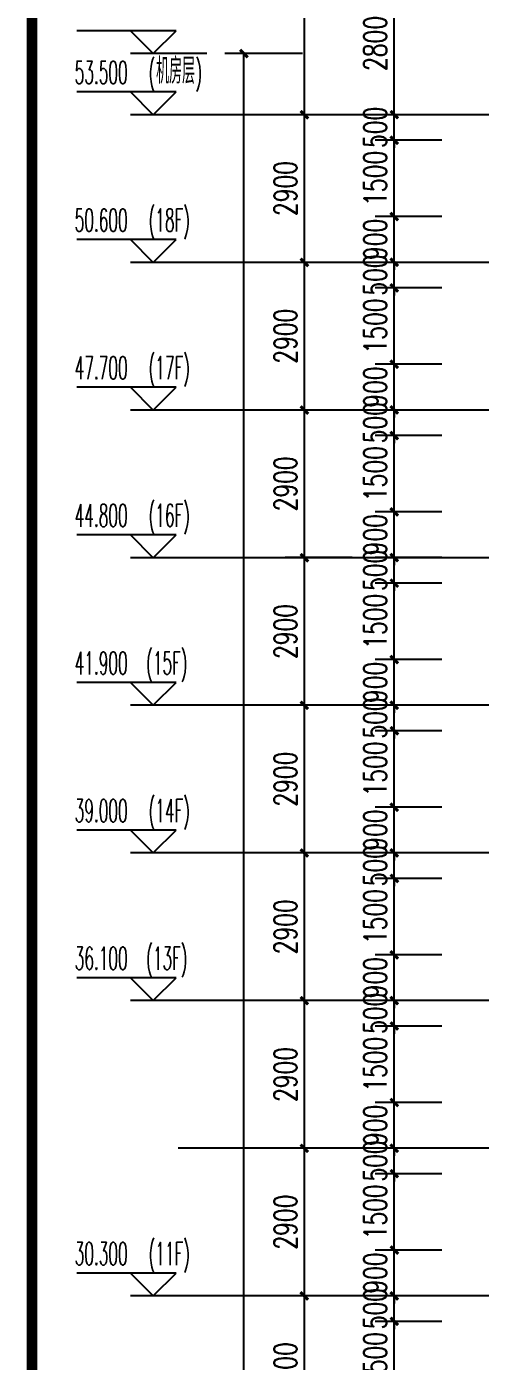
# Model space of a CAD drawing. Extents: x -59851 to 653804, y -249523 to 437614.
# Drawn here: x 531272 to 540178, y 393604 to 419817 of the extents above; entities that cross this region are included whole.
import ezdxf
from ezdxf.enums import TextEntityAlignment as Align

# ---------------------------------------------------------------- set-up
doc = ezdxf.new("R2010")
doc.units = 0
doc.header["$LTSCALE"] = 1000
doc.header["$MEASUREMENT"] = 0
for name, color, linetype in [('A-第三道尺寸线', 105, 'Continuous'), ('DIM_ELEV', 3, 'Continuous'), ('DOTE', 16, 'Continuous'), ('LABEL_FIXBOX_PM', 7, 'Continuous'), ('LABEL_TXT_PM', 1, 'Continuous'), ('PUB_DIM', 3, 'Continuous'), ('PUB_TEXT', 7, 'Continuous')]:
    doc.layers.add(name, color=color, linetype=linetype)
doc.styles.add('_TCH_DIM', font='SIMPLEX.shx', dxfattribs={"width": 0.7, "bigfont": 'GBCBIG.shx'})
doc.styles.add('_TCH_DIM_T3', font='SIMPLEX.shx', dxfattribs={"width": 0.705882, "bigfont": 'GBCBIG.shx'})
doc.styles.add('LABEL_TXT_PM', font='pm_njadri_romans1.shx', dxfattribs={"width": 0.7, "bigfont": 'pm_njadri_hztxt.shx'})
doc.dimstyles.new('_TCH_ARCH&&150', dxfattribs={"dimtxt": 446.25, "dimasz": 150, "dimexe": 375, "dimexo": 450, "dimgap": 150, "dimtad": 1, "dimdec": 0, "dimzin": 0, "dimdsep": 46, "dimtxsty": '_TCH_DIM_T3', "dimblk": 'ARCHTICK', "dimcen": 0.09, "dimclrt": 7, "dimazin": 2, "dimtfac": 1, "dimtdec": 0, "dimtix": 1, "dimtmove": 2, "dimatfit": 3, "dimfxl": 0, "dimtolj": 1, "dimtzin": 0, "dimarcsym": 0})

# ---------------------------------------------------------------- blocks, each defined once
blk = doc.blocks.new('PMSheet_A1_20150113_5-3892016032414355901')
at = {"layer": 'LABEL_FIXBOX_PM', "const_width": 1.4}
blk.add_lwpolyline([(831, 584), (25, 584), (25, 10), (831, 10)], close=True, dxfattribs=at)
at = {"layer": 'LABEL_TXT_PM', "style": 'LABEL_TXT_PM'}
for tag, height, width, p in [('修改图应说明理由', 4.5, 0.7, (788.35, 468.8)), ('出图章签名', 4.5, 0.7, (759.46, 338.09)), ('建设单位_U01', 4.5, 0.7, (800.9, 212.14)), ('建设单位', 4.5, 0.7, (800.9, 210.2)), ('建设单位_D01', 4.5, 0.7, (800.9, 207.4)), ('项目名称_U01', 4.5, 0.7, (800.9, 200.42)), ('项目名称', 4.5, 0.7, (800.9, 198.19)), ('项目名称_D01', 4.5, 0.7, (800.9, 195.3)), ('设计编号', 4.5, 0.6, (780.76, 187.9)), ('分项号', 4.5, 0.6, (820.26, 188)), ('项目经理', 4.5, 0.7, (780.26, 172)), ('项目经理签名', 4.5, 0.7, (810.18, 172.26)), ('审定', 4.5, 0.7, (780.26, 163.9)), ('审定签名', 4.5, 0.7, (810.18, 164.16)), ('审核', 4.5, 0.7, (780.26, 156)), ('审核签名', 4.5, 0.7, (810.18, 156.26)), ('项目负责', 4.5, 0.7, (780.26, 148)), ('项目负责签名', 4.5, 0.7, (810.18, 148.26)), ('专业负责签名', 4.5, 0.7, (810.18, 140.26)), ('专业负责', 4.5, 0.7, (780.26, 140)), ('校对', 4.5, 0.7, (780.26, 131.9)), ('校对签名', 4.5, 0.7, (810.18, 132.16)), ('设计', 4.5, 0.7, (780.26, 124)), ('设计签名', 4.5, 0.7, (810.18, 124.26)), ('绘制', 4.5, 0.7, (780.26, 115.9)), ('绘制签名', 4.5, 0.7, (810.18, 116.16)), ('方案_01', 4.5, 0.7, (780.26, 95.9)), ('方案_01签名', 4.5, 0.7, (810.18, 96.16)), ('方案_02', 4.5, 0.7, (780.26, 87.9)), ('方案_02签名', 4.5, 0.7, (810.18, 88.16)), ('方案_03', 4.5, 0.7, (780.29, 79.9)), ('方案_03签名', 4.5, 0.7, (810.2, 80.16)), ('方案_04', 4.5, 0.7, (780.26, 71.9)), ('方案_04签名', 4.5, 0.7, (810.18, 72.16)), ('图名_U02', 4.5, 0.7, (790.5, 60.2)), ('图名_U01', 4.5, 0.7, (790.5, 54.2)), ('图名', 4.5, 0.7, (790.5, 47.96)), ('图名_D01', 4.5, 0.7, (790.5, 42.4)), ('图名_D02', 4.5, 0.7, (790.5, 37)), ('图号', 3.5, 0.7, (760.97, 20.95)), ('图档号', 3.5, 0.7, (781.1, 20.95)), ('日期', 3.5, 0.7, (801.07, 20.95)), ('版本号', 3.5, 0.7, (820.27, 20.95))]:
    blk.add_attdef(tag, text='', height=height, dxfattribs=dict(at, width=width)).set_placement(p, align=Align.CENTER)
blk = doc.blocks.new('_ArchTick')
at = {"color": 0, "linetype": 'ByBlock', "const_width": 0.4}
blk.add_lwpolyline([(-0.5, -0.5), (0.5, 0.5)], dxfattribs=at)
blk = doc.blocks.new('*D4992')
at = {"layer": 'Defpoints', "color": 0, "transparency": 16777216}
for p in [(535535, 419288), (537134, 419288), (537134, 364438)]:
    blk.add_point(p, dxfattribs=at)
at = {"layer": 'PUB_DIM', "color": 0, "lineweight": -2, "transparency": 16777216}
for p, q in [((536684, 419288), (535160, 419288)), ((535535, 364438), (535535, 419288)), ((536684, 364438), (535160, 364438))]:
    blk.add_line(p, q, dxfattribs=at)
at = {"layer": 'PUB_DIM', "color": 0, "lineweight": -2, "transparency": 16777216, "xscale": 150, "yscale": 150, "zscale": 150}
for p, rotation in [((535535, 419288), 90), ((535535, 364438), 270)]:
    blk.add_blockref('_ArchTick', p, dxfattribs=dict(at, rotation=rotation))
at = {"layer": 'PUB_DIM', "color": 7, "transparency": 16777216, "insert": (535162, 391863), "char_height": 446.2, "attachment_point": 5, "rotation": 90, "style": '_TCH_DIM_T3'}
blk.add_mtext('\\A1;54850', dxfattribs=at)
blk = doc.blocks.new('*D4993')
at = {"layer": 'Defpoints', "color": 0, "transparency": 16777216}
for p in [(536724, 423288), (538114, 423288), (538114, 418088)]:
    blk.add_point(p, dxfattribs=at)
at = {"layer": 'PUB_DIM', "color": 0, "lineweight": -2, "transparency": 16777216}
for p, q in [((537664, 423288), (536349, 423288)), ((536724, 418088), (536724, 423288)), ((537664, 418088), (536349, 418088))]:
    blk.add_line(p, q, dxfattribs=at)
at = {"layer": 'PUB_DIM', "color": 0, "lineweight": -2, "transparency": 16777216, "xscale": 150, "yscale": 150, "zscale": 150}
for p, rotation in [((536724, 423288), 90), ((536724, 418088), 270)]:
    blk.add_blockref('_ArchTick', p, dxfattribs=dict(at, rotation=rotation))
at = {"layer": 'PUB_DIM', "color": 7, "transparency": 16777216, "insert": (536351, 420688), "char_height": 446.2, "attachment_point": 5, "rotation": 90, "style": '_TCH_DIM_T3'}
blk.add_mtext('\\A1;5200', dxfattribs=at)
blk = doc.blocks.new('*D4994')
at = {"layer": 'Defpoints', "color": 0, "transparency": 16777216}
for p in [(536724, 418088), (538114, 418088), (538114, 415188)]:
    blk.add_point(p, dxfattribs=at)
at = {"layer": 'PUB_DIM', "color": 0, "lineweight": -2, "transparency": 16777216}
for p, q in [((537664, 418088), (536349, 418088)), ((536724, 415188), (536724, 418088)), ((537664, 415188), (536349, 415188))]:
    blk.add_line(p, q, dxfattribs=at)
at = {"layer": 'PUB_DIM', "color": 0, "lineweight": -2, "transparency": 16777216, "xscale": 150, "yscale": 150, "zscale": 150}
for p, rotation in [((536724, 418088), 90), ((536724, 415188), 270)]:
    blk.add_blockref('_ArchTick', p, dxfattribs=dict(at, rotation=rotation))
at = {"layer": 'PUB_DIM', "color": 7, "transparency": 16777216, "insert": (536351, 416638), "char_height": 446.2, "attachment_point": 5, "rotation": 90, "style": '_TCH_DIM_T3'}
blk.add_mtext('\\A1;2900', dxfattribs=at)
blk = doc.blocks.new('*D4995')
at = {"layer": 'Defpoints', "color": 0, "transparency": 16777216}
for p in [(536724, 415188), (538114, 415188), (538114, 412288)]:
    blk.add_point(p, dxfattribs=at)
at = {"layer": 'PUB_DIM', "color": 0, "lineweight": -2, "transparency": 16777216}
for p, q in [((537664, 415188), (536349, 415188)), ((536724, 412288), (536724, 415188)), ((537664, 412288), (536349, 412288))]:
    blk.add_line(p, q, dxfattribs=at)
at = {"layer": 'PUB_DIM', "color": 0, "lineweight": -2, "transparency": 16777216, "xscale": 150, "yscale": 150, "zscale": 150}
for p, rotation in [((536724, 415188), 90), ((536724, 412288), 270)]:
    blk.add_blockref('_ArchTick', p, dxfattribs=dict(at, rotation=rotation))
at = {"layer": 'PUB_DIM', "color": 7, "transparency": 16777216, "insert": (536351, 413738), "char_height": 446.2, "attachment_point": 5, "rotation": 90, "style": '_TCH_DIM_T3'}
blk.add_mtext('\\A1;2900', dxfattribs=at)
blk = doc.blocks.new('*D4996')
at = {"layer": 'Defpoints', "color": 0, "transparency": 16777216}
for p in [(536724, 412288), (538114, 412288), (538114, 409388)]:
    blk.add_point(p, dxfattribs=at)
at = {"layer": 'PUB_DIM', "color": 0, "lineweight": -2, "transparency": 16777216}
for p, q in [((537664, 412288), (536349, 412288)), ((536724, 409388), (536724, 412288)), ((537664, 409388), (536349, 409388))]:
    blk.add_line(p, q, dxfattribs=at)
at = {"layer": 'PUB_DIM', "color": 0, "lineweight": -2, "transparency": 16777216, "xscale": 150, "yscale": 150, "zscale": 150}
for p, rotation in [((536724, 412288), 90), ((536724, 409388), 270)]:
    blk.add_blockref('_ArchTick', p, dxfattribs=dict(at, rotation=rotation))
at = {"layer": 'PUB_DIM', "color": 7, "transparency": 16777216, "insert": (536351, 410838), "char_height": 446.2, "attachment_point": 5, "rotation": 90, "style": '_TCH_DIM_T3'}
blk.add_mtext('\\A1;2900', dxfattribs=at)
blk = doc.blocks.new('*D4997')
at = {"layer": 'Defpoints', "color": 0, "transparency": 16777216}
for p in [(536724, 409388), (538114, 409388), (538114, 406488)]:
    blk.add_point(p, dxfattribs=at)
at = {"layer": 'PUB_DIM', "color": 0, "lineweight": -2, "transparency": 16777216}
for p, q in [((537664, 409388), (536349, 409388)), ((536724, 406488), (536724, 409388)), ((537664, 406488), (536349, 406488))]:
    blk.add_line(p, q, dxfattribs=at)
at = {"layer": 'PUB_DIM', "color": 0, "lineweight": -2, "transparency": 16777216, "xscale": 150, "yscale": 150, "zscale": 150}
for p, rotation in [((536724, 409388), 90), ((536724, 406488), 270)]:
    blk.add_blockref('_ArchTick', p, dxfattribs=dict(at, rotation=rotation))
at = {"layer": 'PUB_DIM', "color": 7, "transparency": 16777216, "insert": (536351, 407938), "char_height": 446.2, "attachment_point": 5, "rotation": 90, "style": '_TCH_DIM_T3'}
blk.add_mtext('\\A1;2900', dxfattribs=at)
blk = doc.blocks.new('*D4998')
at = {"layer": 'Defpoints', "color": 0, "transparency": 16777216}
for p in [(536724, 406488), (538114, 406488), (538114, 403588)]:
    blk.add_point(p, dxfattribs=at)
at = {"layer": 'PUB_DIM', "color": 0, "lineweight": -2, "transparency": 16777216}
for p, q in [((537664, 406488), (536349, 406488)), ((536724, 403588), (536724, 406488)), ((537664, 403588), (536349, 403588))]:
    blk.add_line(p, q, dxfattribs=at)
at = {"layer": 'PUB_DIM', "color": 0, "lineweight": -2, "transparency": 16777216, "xscale": 150, "yscale": 150, "zscale": 150}
for p, rotation in [((536724, 406488), 90), ((536724, 403588), 270)]:
    blk.add_blockref('_ArchTick', p, dxfattribs=dict(at, rotation=rotation))
at = {"layer": 'PUB_DIM', "color": 7, "transparency": 16777216, "insert": (536351, 405038), "char_height": 446.2, "attachment_point": 5, "rotation": 90, "style": '_TCH_DIM_T3'}
blk.add_mtext('\\A1;2900', dxfattribs=at)
blk = doc.blocks.new('*D4999')
at = {"layer": 'Defpoints', "color": 0, "transparency": 16777216}
for p in [(536724, 403588), (538114, 403588), (538114, 400688)]:
    blk.add_point(p, dxfattribs=at)
at = {"layer": 'PUB_DIM', "color": 0, "lineweight": -2, "transparency": 16777216}
for p, q in [((537664, 403588), (536349, 403588)), ((536724, 400688), (536724, 403588)), ((537664, 400688), (536349, 400688))]:
    blk.add_line(p, q, dxfattribs=at)
at = {"layer": 'PUB_DIM', "color": 0, "lineweight": -2, "transparency": 16777216, "xscale": 150, "yscale": 150, "zscale": 150}
for p, rotation in [((536724, 403588), 90), ((536724, 400688), 270)]:
    blk.add_blockref('_ArchTick', p, dxfattribs=dict(at, rotation=rotation))
at = {"layer": 'PUB_DIM', "color": 7, "transparency": 16777216, "insert": (536351, 402138), "char_height": 446.2, "attachment_point": 5, "rotation": 90, "style": '_TCH_DIM_T3'}
blk.add_mtext('\\A1;2900', dxfattribs=at)
blk = doc.blocks.new('*D5000')
at = {"layer": 'Defpoints', "color": 0, "transparency": 16777216}
for p in [(536724, 400688), (538114, 400688), (538114, 397788)]:
    blk.add_point(p, dxfattribs=at)
at = {"layer": 'PUB_DIM', "color": 0, "lineweight": -2, "transparency": 16777216}
for p, q in [((537664, 400688), (536349, 400688)), ((536724, 397788), (536724, 400688)), ((537664, 397788), (536349, 397788))]:
    blk.add_line(p, q, dxfattribs=at)
at = {"layer": 'PUB_DIM', "color": 0, "lineweight": -2, "transparency": 16777216, "xscale": 150, "yscale": 150, "zscale": 150}
for p, rotation in [((536724, 400688), 90), ((536724, 397788), 270)]:
    blk.add_blockref('_ArchTick', p, dxfattribs=dict(at, rotation=rotation))
at = {"layer": 'PUB_DIM', "color": 7, "transparency": 16777216, "insert": (536351, 399238), "char_height": 446.2, "attachment_point": 5, "rotation": 90, "style": '_TCH_DIM_T3'}
blk.add_mtext('\\A1;2900', dxfattribs=at)
blk = doc.blocks.new('*D5001')
at = {"layer": 'Defpoints', "color": 0, "transparency": 16777216}
for p in [(536724, 397788), (538114, 397788), (538114, 394888)]:
    blk.add_point(p, dxfattribs=at)
at = {"layer": 'PUB_DIM', "color": 0, "lineweight": -2, "transparency": 16777216}
for p, q in [((537664, 397788), (536349, 397788)), ((536724, 394888), (536724, 397788)), ((537664, 394888), (536349, 394888))]:
    blk.add_line(p, q, dxfattribs=at)
at = {"layer": 'PUB_DIM', "color": 0, "lineweight": -2, "transparency": 16777216, "xscale": 150, "yscale": 150, "zscale": 150}
for p, rotation in [((536724, 397788), 90), ((536724, 394888), 270)]:
    blk.add_blockref('_ArchTick', p, dxfattribs=dict(at, rotation=rotation))
at = {"layer": 'PUB_DIM', "color": 7, "transparency": 16777216, "insert": (536351, 396338), "char_height": 446.2, "attachment_point": 5, "rotation": 90, "style": '_TCH_DIM_T3'}
blk.add_mtext('\\A1;2900', dxfattribs=at)
blk = doc.blocks.new('*D5002')
at = {"layer": 'Defpoints', "color": 0, "transparency": 16777216}
for p in [(536724, 394888), (538114, 394888), (538114, 391988)]:
    blk.add_point(p, dxfattribs=at)
at = {"layer": 'PUB_DIM', "color": 0, "lineweight": -2, "transparency": 16777216}
for p, q in [((537664, 394888), (536349, 394888)), ((536724, 391988), (536724, 394888)), ((537664, 391988), (536349, 391988))]:
    blk.add_line(p, q, dxfattribs=at)
at = {"layer": 'PUB_DIM', "color": 0, "lineweight": -2, "transparency": 16777216, "xscale": 150, "yscale": 150, "zscale": 150}
for p, rotation in [((536724, 394888), 90), ((536724, 391988), 270)]:
    blk.add_blockref('_ArchTick', p, dxfattribs=dict(at, rotation=rotation))
at = {"layer": 'PUB_DIM', "color": 7, "transparency": 16777216, "insert": (536351, 393438), "char_height": 446.2, "attachment_point": 5, "rotation": 90, "style": '_TCH_DIM_T3'}
blk.add_mtext('\\A1;2900', dxfattribs=at)
blk = doc.blocks.new('*D5044')
at = {"layer": 'A-第三道尺寸线', "color": 0, "lineweight": -2, "transparency": 16777216}
for p, q in [((539423, 394388), (538114, 394388)), ((538489, 392888), (538489, 394388)), ((539423, 392888), (538114, 392888))]:
    blk.add_line(p, q, dxfattribs=at)
at = {"layer": 'Defpoints', "color": 0, "transparency": 16777216}
for p in [(538489, 394388), (539873, 394388), (539873, 392888)]:
    blk.add_point(p, dxfattribs=at)
at = {"layer": 'A-第三道尺寸线', "color": 0, "lineweight": -2, "transparency": 16777216, "xscale": 150, "yscale": 150, "zscale": 150}
for p, rotation in [((538489, 394388), 90), ((538489, 392888), 270)]:
    blk.add_blockref('_ArchTick', p, dxfattribs=dict(at, rotation=rotation))
at = {"layer": 'A-第三道尺寸线', "color": 7, "transparency": 16777216, "insert": (538116, 393638), "char_height": 446.2, "attachment_point": 5, "rotation": 90, "style": '_TCH_DIM_T3'}
blk.add_mtext('\\A1;1500', dxfattribs=at)
blk = doc.blocks.new('*D5045')
at = {"layer": 'A-第三道尺寸线', "color": 0, "lineweight": -2, "transparency": 16777216}
for p, q in [((538489, 394888), (538489, 395038)), ((539423, 394888), (538114, 394888)), ((538489, 394388), (538489, 394888)), ((539423, 394388), (538114, 394388)), ((538489, 394388), (538489, 394238))]:
    blk.add_line(p, q, dxfattribs=at)
at = {"layer": 'Defpoints', "color": 0, "transparency": 16777216}
for p in [(538489, 394888), (539873, 394888), (539873, 394388)]:
    blk.add_point(p, dxfattribs=at)
at = {"layer": 'A-第三道尺寸线', "color": 0, "lineweight": -2, "transparency": 16777216, "xscale": 150, "yscale": 150, "zscale": 150}
for p, rotation in [((538489, 394888), 270), ((538489, 394388), 90)]:
    blk.add_blockref('_ArchTick', p, dxfattribs=dict(at, rotation=rotation))
at = {"layer": 'A-第三道尺寸线', "color": 7, "transparency": 16777216, "insert": (538116, 394638), "char_height": 446.2, "attachment_point": 5, "rotation": 90, "style": '_TCH_DIM_T3'}
blk.add_mtext('\\A1;500', dxfattribs=at)
blk = doc.blocks.new('*D5046')
at = {"layer": 'A-第三道尺寸线', "color": 0, "lineweight": -2, "transparency": 16777216}
for p, q in [((538489, 395788), (538489, 395938)), ((539423, 395788), (538114, 395788)), ((538489, 394888), (538489, 395788)), ((539423, 394888), (538114, 394888)), ((538489, 394888), (538489, 394738))]:
    blk.add_line(p, q, dxfattribs=at)
at = {"layer": 'Defpoints', "color": 0, "transparency": 16777216}
for p in [(538489, 395788), (539873, 395788), (539873, 394888)]:
    blk.add_point(p, dxfattribs=at)
at = {"layer": 'A-第三道尺寸线', "color": 0, "lineweight": -2, "transparency": 16777216, "xscale": 150, "yscale": 150, "zscale": 150}
for p, rotation in [((538489, 395788), 270), ((538489, 394888), 90)]:
    blk.add_blockref('_ArchTick', p, dxfattribs=dict(at, rotation=rotation))
at = {"layer": 'A-第三道尺寸线', "color": 7, "transparency": 16777216, "insert": (538116, 395338), "char_height": 446.2, "attachment_point": 5, "rotation": 90, "style": '_TCH_DIM_T3'}
blk.add_mtext('\\A1;900', dxfattribs=at)
blk = doc.blocks.new('*D5047')
at = {"layer": 'A-第三道尺寸线', "color": 0, "lineweight": -2, "transparency": 16777216}
for p, q in [((539423, 397288), (538114, 397288)), ((538489, 395788), (538489, 397288)), ((539423, 395788), (538114, 395788))]:
    blk.add_line(p, q, dxfattribs=at)
at = {"layer": 'Defpoints', "color": 0, "transparency": 16777216}
for p in [(538489, 397288), (539873, 397288), (539873, 395788)]:
    blk.add_point(p, dxfattribs=at)
at = {"layer": 'A-第三道尺寸线', "color": 0, "lineweight": -2, "transparency": 16777216, "xscale": 150, "yscale": 150, "zscale": 150}
for p, rotation in [((538489, 397288), 90), ((538489, 395788), 270)]:
    blk.add_blockref('_ArchTick', p, dxfattribs=dict(at, rotation=rotation))
at = {"layer": 'A-第三道尺寸线', "color": 7, "transparency": 16777216, "insert": (538116, 396538), "char_height": 446.2, "attachment_point": 5, "rotation": 90, "style": '_TCH_DIM_T3'}
blk.add_mtext('\\A1;1500', dxfattribs=at)
blk = doc.blocks.new('*D5048')
at = {"layer": 'A-第三道尺寸线', "color": 0, "lineweight": -2, "transparency": 16777216}
for p, q in [((538489, 397788), (538489, 397938)), ((539423, 397788), (538114, 397788)), ((538489, 397288), (538489, 397788)), ((539423, 397288), (538114, 397288)), ((538489, 397288), (538489, 397138))]:
    blk.add_line(p, q, dxfattribs=at)
at = {"layer": 'Defpoints', "color": 0, "transparency": 16777216}
for p in [(538489, 397788), (539873, 397788), (539873, 397288)]:
    blk.add_point(p, dxfattribs=at)
at = {"layer": 'A-第三道尺寸线', "color": 0, "lineweight": -2, "transparency": 16777216, "xscale": 150, "yscale": 150, "zscale": 150}
for p, rotation in [((538489, 397788), 270), ((538489, 397288), 90)]:
    blk.add_blockref('_ArchTick', p, dxfattribs=dict(at, rotation=rotation))
at = {"layer": 'A-第三道尺寸线', "color": 7, "transparency": 16777216, "insert": (538116, 397538), "char_height": 446.2, "attachment_point": 5, "rotation": 90, "style": '_TCH_DIM_T3'}
blk.add_mtext('\\A1;500', dxfattribs=at)
blk = doc.blocks.new('*D5049')
at = {"layer": 'A-第三道尺寸线', "color": 0, "lineweight": -2, "transparency": 16777216}
for p, q in [((538489, 398688), (538489, 398838)), ((539423, 398688), (538114, 398688)), ((538489, 397788), (538489, 398688)), ((539423, 397788), (538114, 397788)), ((538489, 397788), (538489, 397638))]:
    blk.add_line(p, q, dxfattribs=at)
at = {"layer": 'Defpoints', "color": 0, "transparency": 16777216}
for p in [(538489, 398688), (539873, 398688), (539873, 397788)]:
    blk.add_point(p, dxfattribs=at)
at = {"layer": 'A-第三道尺寸线', "color": 0, "lineweight": -2, "transparency": 16777216, "xscale": 150, "yscale": 150, "zscale": 150}
for p, rotation in [((538489, 398688), 270), ((538489, 397788), 90)]:
    blk.add_blockref('_ArchTick', p, dxfattribs=dict(at, rotation=rotation))
at = {"layer": 'A-第三道尺寸线', "color": 7, "transparency": 16777216, "insert": (538116, 398238), "char_height": 446.2, "attachment_point": 5, "rotation": 90, "style": '_TCH_DIM_T3'}
blk.add_mtext('\\A1;900', dxfattribs=at)
blk = doc.blocks.new('*D5050')
at = {"layer": 'A-第三道尺寸线', "color": 0, "lineweight": -2, "transparency": 16777216}
for p, q in [((539423, 400188), (538114, 400188)), ((538489, 398688), (538489, 400188)), ((539423, 398688), (538114, 398688))]:
    blk.add_line(p, q, dxfattribs=at)
at = {"layer": 'Defpoints', "color": 0, "transparency": 16777216}
for p in [(538489, 400188), (539873, 400188), (539873, 398688)]:
    blk.add_point(p, dxfattribs=at)
at = {"layer": 'A-第三道尺寸线', "color": 0, "lineweight": -2, "transparency": 16777216, "xscale": 150, "yscale": 150, "zscale": 150}
for p, rotation in [((538489, 400188), 90), ((538489, 398688), 270)]:
    blk.add_blockref('_ArchTick', p, dxfattribs=dict(at, rotation=rotation))
at = {"layer": 'A-第三道尺寸线', "color": 7, "transparency": 16777216, "insert": (538116, 399438), "char_height": 446.2, "attachment_point": 5, "rotation": 90, "style": '_TCH_DIM_T3'}
blk.add_mtext('\\A1;1500', dxfattribs=at)
blk = doc.blocks.new('*D5051')
at = {"layer": 'A-第三道尺寸线', "color": 0, "lineweight": -2, "transparency": 16777216}
for p, q in [((538489, 400688), (538489, 400838)), ((539423, 400688), (538114, 400688)), ((538489, 400188), (538489, 400688)), ((539423, 400188), (538114, 400188)), ((538489, 400188), (538489, 400038))]:
    blk.add_line(p, q, dxfattribs=at)
at = {"layer": 'Defpoints', "color": 0, "transparency": 16777216}
for p in [(538489, 400688), (539873, 400688), (539873, 400188)]:
    blk.add_point(p, dxfattribs=at)
at = {"layer": 'A-第三道尺寸线', "color": 0, "lineweight": -2, "transparency": 16777216, "xscale": 150, "yscale": 150, "zscale": 150}
for p, rotation in [((538489, 400688), 270), ((538489, 400188), 90)]:
    blk.add_blockref('_ArchTick', p, dxfattribs=dict(at, rotation=rotation))
at = {"layer": 'A-第三道尺寸线', "color": 7, "transparency": 16777216, "insert": (538116, 400438), "char_height": 446.2, "attachment_point": 5, "rotation": 90, "style": '_TCH_DIM_T3'}
blk.add_mtext('\\A1;500', dxfattribs=at)
blk = doc.blocks.new('*D5052')
at = {"layer": 'A-第三道尺寸线', "color": 0, "lineweight": -2, "transparency": 16777216}
for p, q in [((539423, 401588), (538114, 401588)), ((538489, 401588), (538489, 401738)), ((538489, 400688), (538489, 401588)), ((539423, 400688), (538114, 400688)), ((538489, 400688), (538489, 400538))]:
    blk.add_line(p, q, dxfattribs=at)
at = {"layer": 'Defpoints', "color": 0, "transparency": 16777216}
for p in [(538489, 401588), (539873, 401588), (539873, 400688)]:
    blk.add_point(p, dxfattribs=at)
at = {"layer": 'A-第三道尺寸线', "color": 0, "lineweight": -2, "transparency": 16777216, "xscale": 150, "yscale": 150, "zscale": 150}
for p, rotation in [((538489, 401588), 270), ((538489, 400688), 90)]:
    blk.add_blockref('_ArchTick', p, dxfattribs=dict(at, rotation=rotation))
at = {"layer": 'A-第三道尺寸线', "color": 7, "transparency": 16777216, "insert": (538116, 401138), "char_height": 446.2, "attachment_point": 5, "rotation": 90, "style": '_TCH_DIM_T3'}
blk.add_mtext('\\A1;900', dxfattribs=at)
blk = doc.blocks.new('*D5053')
at = {"layer": 'A-第三道尺寸线', "color": 0, "lineweight": -2, "transparency": 16777216}
for p, q in [((539423, 403088), (538114, 403088)), ((538489, 401588), (538489, 403088)), ((539423, 401588), (538114, 401588))]:
    blk.add_line(p, q, dxfattribs=at)
at = {"layer": 'Defpoints', "color": 0, "transparency": 16777216}
for p in [(538489, 403088), (539873, 403088), (539873, 401588)]:
    blk.add_point(p, dxfattribs=at)
at = {"layer": 'A-第三道尺寸线', "color": 0, "lineweight": -2, "transparency": 16777216, "xscale": 150, "yscale": 150, "zscale": 150}
for p, rotation in [((538489, 403088), 90), ((538489, 401588), 270)]:
    blk.add_blockref('_ArchTick', p, dxfattribs=dict(at, rotation=rotation))
at = {"layer": 'A-第三道尺寸线', "color": 7, "transparency": 16777216, "insert": (538116, 402338), "char_height": 446.2, "attachment_point": 5, "rotation": 90, "style": '_TCH_DIM_T3'}
blk.add_mtext('\\A1;1500', dxfattribs=at)
blk = doc.blocks.new('*D5054')
at = {"layer": 'A-第三道尺寸线', "color": 0, "lineweight": -2, "transparency": 16777216}
for p, q in [((538489, 403588), (538489, 403738)), ((539423, 403588), (538114, 403588)), ((538489, 403088), (538489, 403588)), ((539423, 403088), (538114, 403088)), ((538489, 403088), (538489, 402938))]:
    blk.add_line(p, q, dxfattribs=at)
at = {"layer": 'Defpoints', "color": 0, "transparency": 16777216}
for p in [(538489, 403588), (539873, 403588), (539873, 403088)]:
    blk.add_point(p, dxfattribs=at)
at = {"layer": 'A-第三道尺寸线', "color": 0, "lineweight": -2, "transparency": 16777216, "xscale": 150, "yscale": 150, "zscale": 150}
for p, rotation in [((538489, 403588), 270), ((538489, 403088), 90)]:
    blk.add_blockref('_ArchTick', p, dxfattribs=dict(at, rotation=rotation))
at = {"layer": 'A-第三道尺寸线', "color": 7, "transparency": 16777216, "insert": (538116, 403338), "char_height": 446.2, "attachment_point": 5, "rotation": 90, "style": '_TCH_DIM_T3'}
blk.add_mtext('\\A1;500', dxfattribs=at)
blk = doc.blocks.new('*D5055')
at = {"layer": 'A-第三道尺寸线', "color": 0, "lineweight": -2, "transparency": 16777216}
for p, q in [((539423, 404488), (538114, 404488)), ((538489, 404488), (538489, 404638)), ((538489, 403588), (538489, 404488)), ((539423, 403588), (538114, 403588)), ((538489, 403588), (538489, 403438))]:
    blk.add_line(p, q, dxfattribs=at)
at = {"layer": 'Defpoints', "color": 0, "transparency": 16777216}
for p in [(538489, 404488), (539873, 404488), (539873, 403588)]:
    blk.add_point(p, dxfattribs=at)
at = {"layer": 'A-第三道尺寸线', "color": 0, "lineweight": -2, "transparency": 16777216, "xscale": 150, "yscale": 150, "zscale": 150}
for p, rotation in [((538489, 404488), 270), ((538489, 403588), 90)]:
    blk.add_blockref('_ArchTick', p, dxfattribs=dict(at, rotation=rotation))
at = {"layer": 'A-第三道尺寸线', "color": 7, "transparency": 16777216, "insert": (538116, 404038), "char_height": 446.2, "attachment_point": 5, "rotation": 90, "style": '_TCH_DIM_T3'}
blk.add_mtext('\\A1;900', dxfattribs=at)
blk = doc.blocks.new('*D5056')
at = {"layer": 'A-第三道尺寸线', "color": 0, "lineweight": -2, "transparency": 16777216}
for p, q in [((539423, 405988), (538114, 405988)), ((538489, 404488), (538489, 405988)), ((539423, 404488), (538114, 404488))]:
    blk.add_line(p, q, dxfattribs=at)
at = {"layer": 'Defpoints', "color": 0, "transparency": 16777216}
for p in [(538489, 405988), (539873, 405988), (539873, 404488)]:
    blk.add_point(p, dxfattribs=at)
at = {"layer": 'A-第三道尺寸线', "color": 0, "lineweight": -2, "transparency": 16777216, "xscale": 150, "yscale": 150, "zscale": 150}
for p, rotation in [((538489, 405988), 90), ((538489, 404488), 270)]:
    blk.add_blockref('_ArchTick', p, dxfattribs=dict(at, rotation=rotation))
at = {"layer": 'A-第三道尺寸线', "color": 7, "transparency": 16777216, "insert": (538116, 405238), "char_height": 446.2, "attachment_point": 5, "rotation": 90, "style": '_TCH_DIM_T3'}
blk.add_mtext('\\A1;1500', dxfattribs=at)
blk = doc.blocks.new('*D5057')
at = {"layer": 'A-第三道尺寸线', "color": 0, "lineweight": -2, "transparency": 16777216}
for p, q in [((538489, 406488), (538489, 406638)), ((539423, 406488), (538114, 406488)), ((538489, 405988), (538489, 406488)), ((539423, 405988), (538114, 405988)), ((538489, 405988), (538489, 405838))]:
    blk.add_line(p, q, dxfattribs=at)
at = {"layer": 'Defpoints', "color": 0, "transparency": 16777216}
for p in [(538489, 406488), (539873, 406488), (539873, 405988)]:
    blk.add_point(p, dxfattribs=at)
at = {"layer": 'A-第三道尺寸线', "color": 0, "lineweight": -2, "transparency": 16777216, "xscale": 150, "yscale": 150, "zscale": 150}
for p, rotation in [((538489, 406488), 270), ((538489, 405988), 90)]:
    blk.add_blockref('_ArchTick', p, dxfattribs=dict(at, rotation=rotation))
at = {"layer": 'A-第三道尺寸线', "color": 7, "transparency": 16777216, "insert": (538116, 406238), "char_height": 446.2, "attachment_point": 5, "rotation": 90, "style": '_TCH_DIM_T3'}
blk.add_mtext('\\A1;500', dxfattribs=at)
blk = doc.blocks.new('*D5058')
at = {"layer": 'A-第三道尺寸线', "color": 0, "lineweight": -2, "transparency": 16777216}
for p, q in [((539423, 407388), (538114, 407388)), ((538489, 407388), (538489, 407538)), ((538489, 406488), (538489, 407388)), ((539423, 406488), (538114, 406488)), ((538489, 406488), (538489, 406338))]:
    blk.add_line(p, q, dxfattribs=at)
at = {"layer": 'Defpoints', "color": 0, "transparency": 16777216}
for p in [(538489, 407388), (539873, 407388), (539873, 406488)]:
    blk.add_point(p, dxfattribs=at)
at = {"layer": 'A-第三道尺寸线', "color": 0, "lineweight": -2, "transparency": 16777216, "xscale": 150, "yscale": 150, "zscale": 150}
for p, rotation in [((538489, 407388), 270), ((538489, 406488), 90)]:
    blk.add_blockref('_ArchTick', p, dxfattribs=dict(at, rotation=rotation))
at = {"layer": 'A-第三道尺寸线', "color": 7, "transparency": 16777216, "insert": (538116, 406938), "char_height": 446.2, "attachment_point": 5, "rotation": 90, "style": '_TCH_DIM_T3'}
blk.add_mtext('\\A1;900', dxfattribs=at)
blk = doc.blocks.new('*D5059')
at = {"layer": 'A-第三道尺寸线', "color": 0, "lineweight": -2, "transparency": 16777216}
for p, q in [((539423, 408888), (538114, 408888)), ((538489, 407388), (538489, 408888)), ((539423, 407388), (538114, 407388))]:
    blk.add_line(p, q, dxfattribs=at)
at = {"layer": 'Defpoints', "color": 0, "transparency": 16777216}
for p in [(538489, 408888), (539873, 408888), (539873, 407388)]:
    blk.add_point(p, dxfattribs=at)
at = {"layer": 'A-第三道尺寸线', "color": 0, "lineweight": -2, "transparency": 16777216, "xscale": 150, "yscale": 150, "zscale": 150}
for p, rotation in [((538489, 408888), 90), ((538489, 407388), 270)]:
    blk.add_blockref('_ArchTick', p, dxfattribs=dict(at, rotation=rotation))
at = {"layer": 'A-第三道尺寸线', "color": 7, "transparency": 16777216, "insert": (538116, 408138), "char_height": 446.2, "attachment_point": 5, "rotation": 90, "style": '_TCH_DIM_T3'}
blk.add_mtext('\\A1;1500', dxfattribs=at)
blk = doc.blocks.new('*D5060')
at = {"layer": 'A-第三道尺寸线', "color": 0, "lineweight": -2, "transparency": 16777216}
for p, q in [((538489, 409388), (538489, 409538)), ((539423, 409388), (538114, 409388)), ((538489, 408888), (538489, 409388)), ((539423, 408888), (538114, 408888)), ((538489, 408888), (538489, 408738))]:
    blk.add_line(p, q, dxfattribs=at)
at = {"layer": 'Defpoints', "color": 0, "transparency": 16777216}
for p in [(538489, 409388), (539873, 409388), (539873, 408888)]:
    blk.add_point(p, dxfattribs=at)
at = {"layer": 'A-第三道尺寸线', "color": 0, "lineweight": -2, "transparency": 16777216, "xscale": 150, "yscale": 150, "zscale": 150}
for p, rotation in [((538489, 409388), 270), ((538489, 408888), 90)]:
    blk.add_blockref('_ArchTick', p, dxfattribs=dict(at, rotation=rotation))
at = {"layer": 'A-第三道尺寸线', "color": 7, "transparency": 16777216, "insert": (538116, 409138), "char_height": 446.2, "attachment_point": 5, "rotation": 90, "style": '_TCH_DIM_T3'}
blk.add_mtext('\\A1;500', dxfattribs=at)
blk = doc.blocks.new('*D5061')
at = {"layer": 'A-第三道尺寸线', "color": 0, "lineweight": -2, "transparency": 16777216}
for p, q in [((539423, 410288), (538114, 410288)), ((538489, 410288), (538489, 410438)), ((538489, 409388), (538489, 410288)), ((539423, 409388), (538114, 409388)), ((538489, 409388), (538489, 409238))]:
    blk.add_line(p, q, dxfattribs=at)
at = {"layer": 'Defpoints', "color": 0, "transparency": 16777216}
for p in [(538489, 410288), (539873, 410288), (539873, 409388)]:
    blk.add_point(p, dxfattribs=at)
at = {"layer": 'A-第三道尺寸线', "color": 0, "lineweight": -2, "transparency": 16777216, "xscale": 150, "yscale": 150, "zscale": 150}
for p, rotation in [((538489, 410288), 270), ((538489, 409388), 90)]:
    blk.add_blockref('_ArchTick', p, dxfattribs=dict(at, rotation=rotation))
at = {"layer": 'A-第三道尺寸线', "color": 7, "transparency": 16777216, "insert": (538116, 409838), "char_height": 446.2, "attachment_point": 5, "rotation": 90, "style": '_TCH_DIM_T3'}
blk.add_mtext('\\A1;900', dxfattribs=at)
blk = doc.blocks.new('*D5062')
at = {"layer": 'A-第三道尺寸线', "color": 0, "lineweight": -2, "transparency": 16777216}
for p, q in [((539423, 411788), (538114, 411788)), ((538489, 410288), (538489, 411788)), ((539423, 410288), (538114, 410288))]:
    blk.add_line(p, q, dxfattribs=at)
at = {"layer": 'Defpoints', "color": 0, "transparency": 16777216}
for p in [(538489, 411788), (539873, 411788), (539873, 410288)]:
    blk.add_point(p, dxfattribs=at)
at = {"layer": 'A-第三道尺寸线', "color": 0, "lineweight": -2, "transparency": 16777216, "xscale": 150, "yscale": 150, "zscale": 150}
for p, rotation in [((538489, 411788), 90), ((538489, 410288), 270)]:
    blk.add_blockref('_ArchTick', p, dxfattribs=dict(at, rotation=rotation))
at = {"layer": 'A-第三道尺寸线', "color": 7, "transparency": 16777216, "insert": (538116, 411038), "char_height": 446.2, "attachment_point": 5, "rotation": 90, "style": '_TCH_DIM_T3'}
blk.add_mtext('\\A1;1500', dxfattribs=at)
blk = doc.blocks.new('*D5063')
at = {"layer": 'A-第三道尺寸线', "color": 0, "lineweight": -2, "transparency": 16777216}
for p, q in [((538489, 412288), (538489, 412438)), ((539423, 412288), (538114, 412288)), ((538489, 411788), (538489, 412288)), ((539423, 411788), (538114, 411788)), ((538489, 411788), (538489, 411638))]:
    blk.add_line(p, q, dxfattribs=at)
at = {"layer": 'Defpoints', "color": 0, "transparency": 16777216}
for p in [(538489, 412288), (539873, 412288), (539873, 411788)]:
    blk.add_point(p, dxfattribs=at)
at = {"layer": 'A-第三道尺寸线', "color": 0, "lineweight": -2, "transparency": 16777216, "xscale": 150, "yscale": 150, "zscale": 150}
for p, rotation in [((538489, 412288), 270), ((538489, 411788), 90)]:
    blk.add_blockref('_ArchTick', p, dxfattribs=dict(at, rotation=rotation))
at = {"layer": 'A-第三道尺寸线', "color": 7, "transparency": 16777216, "insert": (538116, 412038), "char_height": 446.2, "attachment_point": 5, "rotation": 90, "style": '_TCH_DIM_T3'}
blk.add_mtext('\\A1;500', dxfattribs=at)
blk = doc.blocks.new('*D5064')
at = {"layer": 'A-第三道尺寸线', "color": 0, "lineweight": -2, "transparency": 16777216}
for p, q in [((539423, 413188), (538114, 413188)), ((538489, 413188), (538489, 413338)), ((538489, 412288), (538489, 413188)), ((539423, 412288), (538114, 412288)), ((538489, 412288), (538489, 412138))]:
    blk.add_line(p, q, dxfattribs=at)
at = {"layer": 'Defpoints', "color": 0, "transparency": 16777216}
for p in [(538489, 413188), (539873, 413188), (539873, 412288)]:
    blk.add_point(p, dxfattribs=at)
at = {"layer": 'A-第三道尺寸线', "color": 0, "lineweight": -2, "transparency": 16777216, "xscale": 150, "yscale": 150, "zscale": 150}
for p, rotation in [((538489, 413188), 270), ((538489, 412288), 90)]:
    blk.add_blockref('_ArchTick', p, dxfattribs=dict(at, rotation=rotation))
at = {"layer": 'A-第三道尺寸线', "color": 7, "transparency": 16777216, "insert": (538116, 412738), "char_height": 446.2, "attachment_point": 5, "rotation": 90, "style": '_TCH_DIM_T3'}
blk.add_mtext('\\A1;900', dxfattribs=at)
blk = doc.blocks.new('*D5065')
at = {"layer": 'A-第三道尺寸线', "color": 0, "lineweight": -2, "transparency": 16777216}
for p, q in [((539423, 414688), (538114, 414688)), ((538489, 413188), (538489, 414688)), ((539423, 413188), (538114, 413188))]:
    blk.add_line(p, q, dxfattribs=at)
at = {"layer": 'Defpoints', "color": 0, "transparency": 16777216}
for p in [(538489, 414688), (539873, 414688), (539873, 413188)]:
    blk.add_point(p, dxfattribs=at)
at = {"layer": 'A-第三道尺寸线', "color": 0, "lineweight": -2, "transparency": 16777216, "xscale": 150, "yscale": 150, "zscale": 150}
for p, rotation in [((538489, 414688), 90), ((538489, 413188), 270)]:
    blk.add_blockref('_ArchTick', p, dxfattribs=dict(at, rotation=rotation))
at = {"layer": 'A-第三道尺寸线', "color": 7, "transparency": 16777216, "insert": (538116, 413938), "char_height": 446.2, "attachment_point": 5, "rotation": 90, "style": '_TCH_DIM_T3'}
blk.add_mtext('\\A1;1500', dxfattribs=at)
blk = doc.blocks.new('*D5066')
at = {"layer": 'A-第三道尺寸线', "color": 0, "lineweight": -2, "transparency": 16777216}
for p, q in [((538489, 415188), (538489, 415338)), ((539423, 415188), (538114, 415188)), ((538489, 414688), (538489, 415188)), ((539423, 414688), (538114, 414688)), ((538489, 414688), (538489, 414538))]:
    blk.add_line(p, q, dxfattribs=at)
at = {"layer": 'Defpoints', "color": 0, "transparency": 16777216}
for p in [(538489, 415188), (539873, 415188), (539873, 414688)]:
    blk.add_point(p, dxfattribs=at)
at = {"layer": 'A-第三道尺寸线', "color": 0, "lineweight": -2, "transparency": 16777216, "xscale": 150, "yscale": 150, "zscale": 150}
for p, rotation in [((538489, 415188), 270), ((538489, 414688), 90)]:
    blk.add_blockref('_ArchTick', p, dxfattribs=dict(at, rotation=rotation))
at = {"layer": 'A-第三道尺寸线', "color": 7, "transparency": 16777216, "insert": (538116, 414938), "char_height": 446.2, "attachment_point": 5, "rotation": 90, "style": '_TCH_DIM_T3'}
blk.add_mtext('\\A1;500', dxfattribs=at)
blk = doc.blocks.new('*D5067')
at = {"layer": 'A-第三道尺寸线', "color": 0, "lineweight": -2, "transparency": 16777216}
for p, q in [((539423, 416088), (538114, 416088)), ((538489, 416088), (538489, 416238)), ((538489, 415188), (538489, 416088)), ((539423, 415188), (538114, 415188)), ((538489, 415188), (538489, 415038))]:
    blk.add_line(p, q, dxfattribs=at)
at = {"layer": 'Defpoints', "color": 0, "transparency": 16777216}
for p in [(538489, 416088), (539873, 416088), (539873, 415188)]:
    blk.add_point(p, dxfattribs=at)
at = {"layer": 'A-第三道尺寸线', "color": 0, "lineweight": -2, "transparency": 16777216, "xscale": 150, "yscale": 150, "zscale": 150}
for p, rotation in [((538489, 416088), 270), ((538489, 415188), 90)]:
    blk.add_blockref('_ArchTick', p, dxfattribs=dict(at, rotation=rotation))
at = {"layer": 'A-第三道尺寸线', "color": 7, "transparency": 16777216, "insert": (538116, 415638), "char_height": 446.2, "attachment_point": 5, "rotation": 90, "style": '_TCH_DIM_T3'}
blk.add_mtext('\\A1;900', dxfattribs=at)
blk = doc.blocks.new('*D5068')
at = {"layer": 'A-第三道尺寸线', "color": 0, "lineweight": -2, "transparency": 16777216}
for p, q in [((539423, 417588), (538114, 417588)), ((538489, 416088), (538489, 417588)), ((539423, 416088), (538114, 416088))]:
    blk.add_line(p, q, dxfattribs=at)
at = {"layer": 'Defpoints', "color": 0, "transparency": 16777216}
for p in [(538489, 417588), (539873, 417588), (539873, 416088)]:
    blk.add_point(p, dxfattribs=at)
at = {"layer": 'A-第三道尺寸线', "color": 0, "lineweight": -2, "transparency": 16777216, "xscale": 150, "yscale": 150, "zscale": 150}
for p, rotation in [((538489, 417588), 90), ((538489, 416088), 270)]:
    blk.add_blockref('_ArchTick', p, dxfattribs=dict(at, rotation=rotation))
at = {"layer": 'A-第三道尺寸线', "color": 7, "transparency": 16777216, "insert": (538116, 416838), "char_height": 446.2, "attachment_point": 5, "rotation": 90, "style": '_TCH_DIM_T3'}
blk.add_mtext('\\A1;1500', dxfattribs=at)
blk = doc.blocks.new('*D5069')
at = {"layer": 'A-第三道尺寸线', "color": 0, "lineweight": -2, "transparency": 16777216}
for p, q in [((538489, 418088), (538489, 418238)), ((539423, 418088), (538114, 418088)), ((538489, 417588), (538489, 418088)), ((539423, 417588), (538114, 417588)), ((538489, 417588), (538489, 417438))]:
    blk.add_line(p, q, dxfattribs=at)
at = {"layer": 'Defpoints', "color": 0, "transparency": 16777216}
for p in [(538489, 418088), (539873, 418088), (539873, 417588)]:
    blk.add_point(p, dxfattribs=at)
at = {"layer": 'A-第三道尺寸线', "color": 0, "lineweight": -2, "transparency": 16777216, "xscale": 150, "yscale": 150, "zscale": 150}
for p, rotation in [((538489, 418088), 270), ((538489, 417588), 90)]:
    blk.add_blockref('_ArchTick', p, dxfattribs=dict(at, rotation=rotation))
at = {"layer": 'A-第三道尺寸线', "color": 7, "transparency": 16777216, "insert": (538116, 417838), "char_height": 446.2, "attachment_point": 5, "rotation": 90, "style": '_TCH_DIM_T3'}
blk.add_mtext('\\A1;500', dxfattribs=at)
blk = doc.blocks.new('*D5070')
at = {"layer": 'A-第三道尺寸线', "color": 0, "lineweight": -2, "transparency": 16777216}
for p, q in [((539423, 420888), (538114, 420888)), ((538489, 418088), (538489, 420888)), ((539423, 418088), (538114, 418088))]:
    blk.add_line(p, q, dxfattribs=at)
at = {"layer": 'Defpoints', "color": 0, "transparency": 16777216}
for p in [(538489, 420888), (539873, 420888), (539873, 418088)]:
    blk.add_point(p, dxfattribs=at)
at = {"layer": 'A-第三道尺寸线', "color": 0, "lineweight": -2, "transparency": 16777216, "xscale": 150, "yscale": 150, "zscale": 150}
for p, rotation in [((538489, 420888), 90), ((538489, 418088), 270)]:
    blk.add_blockref('_ArchTick', p, dxfattribs=dict(at, rotation=rotation))
at = {"layer": 'A-第三道尺寸线', "color": 7, "transparency": 16777216, "insert": (538116, 419488), "char_height": 446.2, "attachment_point": 5, "rotation": 90, "style": '_TCH_DIM_T3'}
blk.add_mtext('\\A1;2800', dxfattribs=at)

msp = doc.modelspace()

# ---------------------------------------------------------------- linework, layer by layer
at = {"layer": 'DIM_ELEV'}
for p, q in [((534207.1, 419737.8), (532259.8, 419737.8)), ((533757.1, 419287.8), (533307.1, 419737.8)), ((533757.1, 419287.8), (534207.1, 419737.8)), ((534807.1, 419287.8), (533307.1, 419287.8)), ((534207.1, 418537.8), (532259.8, 418537.8)), ((533757.1, 418087.8), (533307.1, 418537.8)), ((533757.1, 418087.8), (534207.1, 418537.8)), ((534807.1, 418087.8), (533307.1, 418087.8)), ((534207.1, 415637.8), (532259.8, 415637.8)), ((533757.1, 415187.8), (533307.1, 415637.8)), ((533757.1, 415187.8), (534207.1, 415637.8)), ((534807.1, 415187.8), (533307.1, 415187.8)), ((534207.1, 412737.8), (532259.8, 412737.8)), ((533757.1, 412287.8), (533307.1, 412737.8)), ((533757.1, 412287.8), (534207.1, 412737.8)), ((534807.1, 412287.8), (533307.1, 412287.8)), ((534207.1, 409837.8), (532259.8, 409837.8)), ((533757.1, 409387.8), (533307.1, 409837.8)), ((533757.1, 409387.8), (534207.1, 409837.8)), ((534807.1, 409387.8), (533307.1, 409387.8)), ((534207.1, 406937.8), (532259.8, 406937.8)), ((533757.1, 406487.8), (533307.1, 406937.8)), ((533757.1, 406487.8), (534207.1, 406937.8)), ((534807.1, 406487.8), (533307.1, 406487.8)), ((534207.1, 404037.8), (532259.8, 404037.8)), ((533757.1, 403587.8), (533307.1, 404037.8)), ((533757.1, 403587.8), (534207.1, 404037.8)), ((534807.1, 403587.8), (533307.1, 403587.8)), ((534207.1, 401137.8), (532259.8, 401137.8)), ((533757.1, 400687.8), (533307.1, 401137.8)), ((533757.1, 400687.8), (534207.1, 401137.8)), ((534807.1, 400687.8), (533307.1, 400687.8)), ((534207.1, 395337.8), (532259.8, 395337.8)), ((533757.1, 394887.8), (533307.1, 395337.8)), ((533757.1, 394887.8), (534207.1, 395337.8)), ((534807.1, 394887.8), (533307.1, 394887.8))]:
    msp.add_line(p, q, dxfattribs=at)
at = {"layer": 'DOTE'}
for p, q in [((571627.5, 418087.8), (534248, 418087.8)), ((571627.5, 415187.8), (534248, 415187.8)), ((571627.5, 412287.8), (534248, 412287.8)), ((571627.5, 409387.8), (534248, 409387.8)), ((571627.5, 406487.8), (534248, 406487.8)), ((571627.5, 403587.8), (534248, 403587.8)), ((571627.5, 400687.8), (534248, 400687.8)), ((571627.5, 397787.8), (534248, 397787.8)), ((571627.5, 394887.8), (534248, 394887.8))]:
    msp.add_line(p, q, dxfattribs=at)

# ---------------------------------------------------------------- block references
at = {"xscale": 150, "yscale": 150, "zscale": 150}
msp.add_blockref('PMSheet_A1_20150113_5-3892016032414355901', (527627.5, 348488), dxfattribs=at)

# ---------------------------------------------------------------- texts
at = {"layer": 'PUB_TEXT', "style": '_TCH_DIM'}
for s, height, width, p in [('(', 446.2, 0.494118, (533665.6, 418695.3)), ('机房层', 506.38, 0.7, (533812.6, 418695.3)), (')', 446.2, 0.494118, (534586.7, 418695.3)), ('53.500', 446.25, 0.494118, (532214.8, 418695.3)), ('(18F)', 446.25, 0.494118, (533665.6, 415795.3)), ('50.600', 446.25, 0.494118, (532214.8, 415795.3)), ('(17F)', 446.25, 0.494118, (533665.6, 412895.3)), ('47.700', 446.25, 0.494118, (532214.8, 412895.3)), ('(16F)', 446.25, 0.494118, (533665.6, 409995.3)), ('44.800', 446.25, 0.494118, (532214.8, 409995.3)), ('(15F)', 446.25, 0.494118, (533617.3, 407095.3)), ('41.900', 446.25, 0.494118, (532214.8, 407095.3)), ('(14F)', 446.25, 0.494118, (533665.6, 404195.3)), ('39.000', 446.25, 0.494118, (532214.8, 404195.3)), ('36.100', 446.25, 0.494118, (532214.8, 401295.3)), ('(13F)', 446.25, 0.494118, (533617.3, 401295.3)), ('30.300', 446.25, 0.494118, (532214.8, 395495.3)), ('(11F)', 446.25, 0.494118, (533665.6, 395495.3))]:
    msp.add_text(s, height=height, dxfattribs=dict(at, width=width)).set_placement(p)

# ---------------------------------------------------------------- dimensions: what is measured, and where the dimension line sits
at = {"layer": 'A-第三道尺寸线'}
for p1, p2, picture, middle in [((539872.9, 418087.8), (539872.9, 420887.8), '*D5070', (538115.7, 419487.8)), ((539872.9, 417587.8), (539872.9, 418087.8), '*D5069', (538115.7, 417837.8)), ((539872.9, 416087.8), (539872.9, 417587.8), '*D5068', (538115.7, 416837.8)), ((539872.9, 415187.8), (539872.9, 416087.8), '*D5067', (538115.7, 415637.8)), ((539872.9, 414687.8), (539872.9, 415187.8), '*D5066', (538115.7, 414937.8)), ((539872.9, 413187.8), (539872.9, 414687.8), '*D5065', (538115.7, 413937.8)), ((539872.9, 412287.8), (539872.9, 413187.8), '*D5064', (538115.7, 412737.8)), ((539872.9, 411787.8), (539872.9, 412287.8), '*D5063', (538115.7, 412037.8)), ((539872.9, 410287.8), (539872.9, 411787.8), '*D5062', (538115.7, 411037.8)), ((539872.9, 409387.8), (539872.9, 410287.8), '*D5061', (538115.7, 409837.8)), ((539872.9, 408887.8), (539872.9, 409387.8), '*D5060', (538115.7, 409137.8)), ((539872.9, 407387.8), (539872.9, 408887.8), '*D5059', (538115.7, 408137.8)), ((539872.9, 406487.8), (539872.9, 407387.8), '*D5058', (538115.7, 406937.8)), ((539872.9, 405987.8), (539872.9, 406487.8), '*D5057', (538115.7, 406237.8)), ((539872.9, 404487.8), (539872.9, 405987.8), '*D5056', (538115.7, 405237.8)), ((539872.9, 403587.8), (539872.9, 404487.8), '*D5055', (538115.7, 404037.8)), ((539872.9, 403087.8), (539872.9, 403587.8), '*D5054', (538115.7, 403337.8)), ((539872.9, 401587.8), (539872.9, 403087.8), '*D5053', (538115.7, 402337.8)), ((539872.9, 400687.8), (539872.9, 401587.8), '*D5052', (538115.7, 401137.8)), ((539872.9, 400187.8), (539872.9, 400687.8), '*D5051', (538115.7, 400437.8)), ((539872.9, 398687.8), (539872.9, 400187.8), '*D5050', (538115.7, 399437.8)), ((539872.9, 397787.8), (539872.9, 398687.8), '*D5049', (538115.7, 398237.8)), ((539872.9, 397287.8), (539872.9, 397787.8), '*D5048', (538115.7, 397537.8)), ((539872.9, 395787.8), (539872.9, 397287.8), '*D5047', (538115.7, 396537.8)), ((539872.9, 394887.8), (539872.9, 395787.8), '*D5046', (538115.7, 395337.8)), ((539872.9, 394387.8), (539872.9, 394887.8), '*D5045', (538115.7, 394637.8)), ((539872.9, 392887.8), (539872.9, 394387.8), '*D5044', (538115.7, 393637.8))]:
    dim = msp.add_aligned_dim(p1=p1, p2=p2, distance=1384.1, dimstyle='_TCH_ARCH&&150', dxfattribs=at)
    dim.commit()
    dim.dimension.update_dxf_attribs({"geometry": picture, "text_midpoint": middle})
at = {"layer": 'PUB_DIM'}
for p1, p2, distance, picture, middle in [((538113.9, 418087.8), (538113.9, 423287.8), 1389.5, '*D4993', (536351.3, 420687.8)), ((537134.2, 364437.8), (537134.2, 419287.8), 1599, '*D4992', (535162, 391862.8)), ((538113.9, 415187.8), (538113.9, 418087.8), 1389.5, '*D4994', (536351.3, 416637.8)), ((538113.9, 412287.8), (538113.9, 415187.8), 1389.5, '*D4995', (536351.3, 413737.8)), ((538113.9, 409387.8), (538113.9, 412287.8), 1389.5, '*D4996', (536351.3, 410837.8)), ((538113.9, 406487.8), (538113.9, 409387.8), 1389.5, '*D4997', (536351.3, 407937.8)), ((538113.9, 403587.8), (538113.9, 406487.8), 1389.5, '*D4998', (536351.3, 405037.8)), ((538113.9, 400687.8), (538113.9, 403587.8), 1389.5, '*D4999', (536351.3, 402137.8)), ((538113.9, 397787.8), (538113.9, 400687.8), 1389.5, '*D5000', (536351.3, 399237.8)), ((538113.9, 394887.8), (538113.9, 397787.8), 1389.5, '*D5001', (536351.3, 396337.8)), ((538113.9, 391987.8), (538113.9, 394887.8), 1389.5, '*D5002', (536351.3, 393437.8))]:
    dim = msp.add_aligned_dim(p1=p1, p2=p2, distance=distance, dimstyle='_TCH_ARCH&&150', dxfattribs=at)
    dim.commit()
    dim.dimension.update_dxf_attribs({"geometry": picture, "text_midpoint": middle})

doc.saveas('drawing.dxf')
